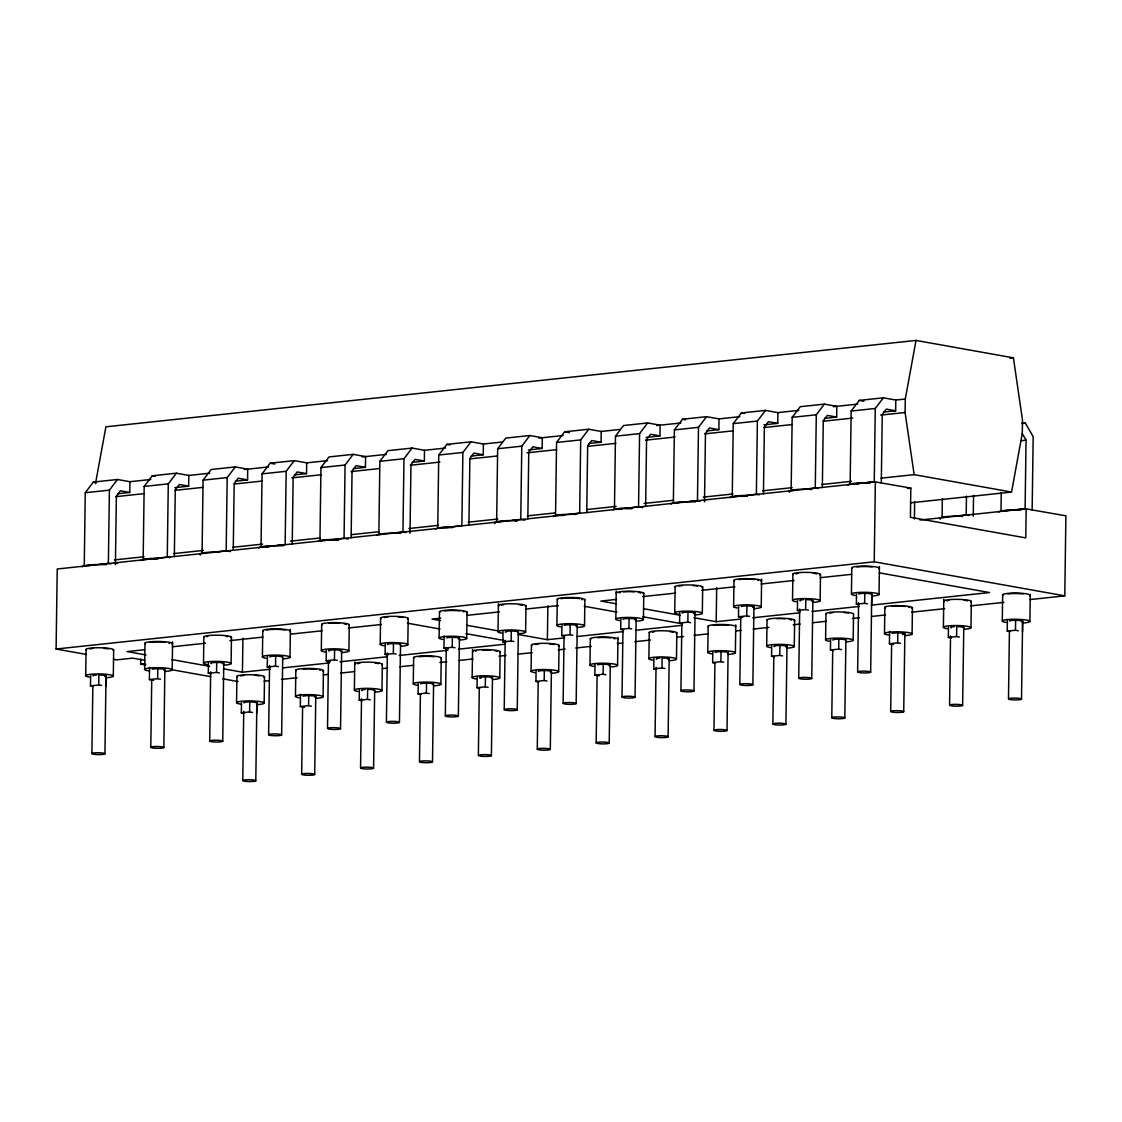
<?xml version="1.0" encoding="UTF-8"?>
<svg xmlns="http://www.w3.org/2000/svg" width="1122" height="1122" viewBox="0 0 1122 1122"><rect width="100%" height="100%" fill="white"/><g stroke="black" fill="none" stroke-linecap="round" stroke-linejoin="round"><path stroke-width="1.5" d="M86.422 654.449L56.1 649.021L57.222 568.994L875.356 481.759L874.234 561.799L1064.778 595.852L1065.9 515.825L1025.101 508.687L1017.177 509.528M150.783 479.487L129.914 481.703L117.473 479.487L93.364 482.053L85.272 492.712L84.248 565.951L90.602 565.278M85.707 675.668L86.071 649.386M93.308 686.355L90.489 685.851L90.644 675.346M91.892 753.521L92.846 686.103M101.569 685.472L98.75 684.967L98.89 674.476M105.805 686.229L105.945 675.725M104.935 753.844A6.536 0.926 0.8 0 0 95.608 752.806A6.536 0.926 0.8 0 0 94.711 754.391A6.536 0.926 0.8 0 0 104.935 753.844L106.015 676.061M111.19 563.875L108.371 563.384L109.395 490.146L117.473 479.487M113.308 676.131L113.673 649.848M115.412 564.632L116.365 496.12L120.419 490.791L129.759 492.46L129.914 481.703M145.776 665.066L140.657 664.14L140.727 659.063M209.688 473.204L188.819 475.433L176.378 473.204L152.255 475.77L144.177 486.429L143.153 559.668L151.077 558.826M144.612 669.385L144.976 643.102M153.63 680.325L149.394 679.567L149.563 667.324M150.797 747.238L151.736 679.834M160.474 679.189L157.655 678.684L157.795 668.193M163.84 747.561A6.536 0.926 0.8 0 0 154.499 746.523A6.536 0.926 0.8 0 0 153.616 748.108A6.536 0.926 0.8 0 0 163.84 747.561L164.85 669.455M170.095 557.606L167.276 557.101L168.286 483.863L176.378 473.204M172.199 669.848L172.592 641.812M174.345 556.638L175.27 489.837L179.324 484.508L188.664 486.177L188.819 475.433M235.508 481.184L247.569 479.893L247.71 469.15L235.283 466.92L211.16 469.501L203.082 480.16L202.058 553.384L205.228 553.048M203.503 663.102L203.867 636.819M211.118 673.789L208.299 673.284L208.44 662.793M209.702 740.955L210.67 671.826M219.379 672.905L216.56 672.415L216.7 661.91M222.745 741.277A6.536 0.926 0.8 0 0 213.404 740.254A6.536 0.926 0.8 0 0 212.521 741.824A6.536 0.926 0.8 0 0 222.745 741.277L223.755 663.172M230.403 551.575L226.167 550.818L227.191 477.579L235.283 466.92M231.104 663.579L231.469 637.296M233.25 550.369L234.175 483.554L238.215 478.224L247.569 479.893M236.56 702.638L236.924 676.356M244.161 713.326L241.342 712.821L241.496 702.316M270.304 669.231L242.436 672.204L242.913 638.292M242.759 780.477L243.726 711.348M252.422 712.442L249.603 711.937L249.757 701.432M256.658 713.199L256.798 702.695M255.788 780.814A6.536 0.926 0.8 0 0 246.461 779.776A6.536 0.926 0.8 0 0 245.564 781.361A6.536 0.926 0.8 0 0 255.788 780.814L256.882 703.031M261.033 547.101L262.057 473.863L270.15 463.204L294.259 460.637L306.699 462.853L327.568 460.637M262.408 656.819L262.772 630.536M264.161 703.101L264.526 676.818M270.093 667.506L267.274 667.001L267.429 656.496M268.607 734.672L269.575 665.542M278.354 666.622L275.535 666.117L275.675 655.627M281.636 734.994A6.536 0.926 0.8 0 0 272.309 733.97A6.536 0.926 0.8 0 0 271.412 735.541A6.536 0.926 0.8 0 0 281.636 734.994L282.73 656.875M294.259 460.637L286.18 471.296L285.156 544.535L277.218 545.376M290.009 657.296L290.402 629.26M292.225 544.072L293.151 477.271L297.204 471.941L306.544 473.61L306.699 462.853M295.465 696.355L295.829 670.072M304.553 707.281L300.331 706.523L300.5 694.28M301.664 774.208L302.603 706.79M311.397 706.159L308.578 705.654L308.732 695.149M314.693 774.531A6.536 0.926 0.8 0 0 305.366 773.493A6.536 0.926 0.8 0 0 304.469 775.078A6.536 0.926 0.8 0 0 314.693 774.531L315.773 696.411M353.388 468.617L365.449 467.327L365.604 456.584L353.164 454.354L329.041 456.92L320.962 467.579L319.938 540.818L327.862 539.977M321.313 650.55L321.677 624.267M323.066 696.818L323.431 670.535M330.415 661.475L326.179 660.718L326.334 650.213M327.512 728.388L328.451 660.984M337.259 660.339L334.44 659.834L334.58 649.343M340.541 728.711A6.536 0.926 0.8 0 0 331.214 727.687A6.536 0.926 0.8 0 0 330.317 729.258A6.536 0.926 0.8 0 0 340.541 728.711L341.635 650.606M348.283 539.009L344.061 538.251L345.071 465.013L353.164 454.354M348.914 651.012L349.279 624.73M351.13 537.789L352.056 470.988L356.109 465.658L365.449 467.327M354.37 690.072L354.762 662.036M362.055 700.745L359.236 700.254L359.377 689.75M360.555 767.925L361.522 698.782M370.302 699.876L367.483 699.371L367.637 688.866M373.598 768.247A6.536 0.926 0.8 0 0 364.257 767.21A6.536 0.926 0.8 0 0 363.374 768.794A6.536 0.926 0.8 0 0 373.598 768.247L374.678 690.128M445.364 448.071L424.495 450.301L412.069 448.071L387.946 450.651L379.867 461.31L378.843 534.535L385.183 533.862M380.218 644.266L380.582 617.984M381.957 690.535L382.336 664.252M387.903 654.939L385.084 654.435L385.225 643.944M386.403 722.119L387.37 652.976M396.164 654.056L393.345 653.565L393.485 643.06M399.446 722.442A6.536 0.926 0.8 0 0 390.119 721.404A6.536 0.926 0.8 0 0 389.222 722.989A6.536 0.926 0.8 0 0 399.446 722.442L400.54 644.323M405.771 532.473L402.952 531.968L403.976 458.73L412.069 448.071M407.805 644.729L408.184 618.446M410.007 533.231L410.961 464.704L415 459.375L424.354 461.044L424.495 450.301M413.261 683.789L413.639 657.506M420.946 694.476L418.127 693.971L418.282 683.466M419.46 761.642L420.399 694.238M429.207 693.592L426.388 693.087L426.542 682.583M432.503 761.964A6.536 0.926 0.8 0 0 423.162 760.94A6.536 0.926 0.8 0 0 422.279 762.511A6.536 0.926 0.8 0 0 432.503 761.964L433.583 683.845M502.53 441.984L483.4 444.017L470.974 441.802L446.851 444.368L438.758 455.027L437.734 528.252L445.672 527.41M439.109 637.983L439.487 611.7M440.862 684.266L441.227 657.983M448.211 648.909L443.989 648.165L444.158 635.908M445.308 715.836L446.247 648.432M455.055 647.787L452.236 647.282L452.39 636.777M458.351 716.159A6.536 0.926 0.8 0 0 449.01 715.121A6.536 0.926 0.8 0 0 448.127 716.706A6.536 0.926 0.8 0 0 458.351 716.159L459.431 638.039M470.974 441.802L462.881 452.461L461.857 525.685L453.933 526.527M466.71 638.446L467.075 612.163M468.926 525.236L469.866 458.421L473.905 453.092L483.245 454.761L483.4 444.017M472.166 677.506L472.558 649.484M479.851 688.193L477.032 687.688L477.187 677.183M478.365 755.358L479.304 687.954M488.112 687.309L485.293 686.804L485.433 676.314M491.394 755.681A6.536 0.926 0.8 0 0 482.067 754.657A6.536 0.926 0.8 0 0 481.184 756.228A6.536 0.926 0.8 0 0 491.394 755.681L492.488 677.562M528.378 449.95L542.15 448.477L542.305 437.734L529.865 435.518L505.756 438.085L497.663 448.744L496.639 521.982L501.408 521.464M498.014 631.7L498.406 603.664M499.767 677.983L500.132 651.7M505.713 642.387L502.894 641.882L503.035 631.377M504.213 709.553L505.18 640.424M513.96 641.504L511.141 640.999L511.295 630.494M517.242 709.875A6.536 0.926 0.8 0 0 507.915 708.852A6.536 0.926 0.8 0 0 507.032 710.422A6.536 0.926 0.8 0 0 517.242 709.875L518.336 631.756M524.984 520.159L520.762 519.402L521.786 446.177L529.865 435.518M525.615 632.177L525.98 605.894M527.831 518.953L528.771 452.138L532.81 446.808L542.15 448.477M531.071 671.237L531.435 644.954M538.756 681.91L535.937 681.405L536.078 670.914M537.27 749.089L538.209 681.671M547.017 681.026L544.198 680.521L544.338 670.03M564.689 637.843L547.382 639.694L547.859 605.782M550.299 749.412A6.536 0.926 0.8 0 0 540.972 748.374A6.536 0.926 0.8 0 0 540.075 749.959A6.536 0.926 0.8 0 0 550.299 749.412L551.393 671.293M555.544 515.699L556.568 442.461L564.661 431.802L588.769 429.235L601.21 431.451L620.34 429.417M556.919 625.417L557.283 599.134M558.672 671.699L559.037 645.416M564.604 636.104L561.785 635.599L561.94 625.094M563.118 703.27L564.057 635.865M572.865 635.22L570.046 634.715L570.186 624.225M576.147 703.592A6.536 0.926 0.8 0 0 566.82 702.568A6.536 0.926 0.8 0 0 565.923 704.139A6.536 0.926 0.8 0 0 576.147 703.592L577.241 625.473M588.769 429.235L580.691 439.894L579.667 513.133L571.729 513.974M584.52 625.894L584.885 599.611M586.736 512.67L587.662 445.869L591.715 440.539L601.055 442.208L601.21 431.451M589.976 664.953L590.34 638.67M599.064 675.879L594.842 675.121L594.983 664.631M596.161 742.806L597.114 675.388M605.908 674.757L603.089 674.252L603.243 663.747M609.204 743.129A6.536 0.926 0.8 0 0 599.877 742.091A6.536 0.926 0.8 0 0 598.98 743.676A6.536 0.926 0.8 0 0 609.204 743.129L610.284 665.009M614.449 509.416L615.473 436.192L623.552 425.533L647.675 422.952L660.101 425.182L659.96 435.925L646.174 437.398M615.824 619.148L616.216 591.112M617.577 665.416L617.956 637.38M623.509 629.821L620.69 629.316L620.845 618.825M622.023 696.986L622.962 629.582M631.77 628.937L628.951 628.432L629.091 617.942M635.052 697.323A6.536 0.926 0.8 0 0 625.725 696.285A6.536 0.926 0.8 0 0 624.828 697.856A6.536 0.926 0.8 0 0 635.052 697.323L636.146 619.204M642.794 507.607L638.558 506.849L639.582 433.611L647.675 422.952M643.425 619.61L643.79 593.328M645.641 506.387L646.567 439.586L650.62 434.256L659.96 435.925M648.881 658.67L649.245 632.387M656.566 669.343L653.747 668.852L653.888 658.348M655.066 736.523L656.033 667.38M664.813 668.474L661.994 667.969L662.148 657.464M668.109 736.845A6.536 0.926 0.8 0 0 658.768 735.808A6.536 0.926 0.8 0 0 657.885 737.392A6.536 0.926 0.8 0 0 668.109 736.845L669.189 658.726M739.875 416.669L719.006 418.899L706.58 416.669L682.457 419.249L674.378 429.908L673.354 503.133L679.694 502.46M674.729 612.864L675.093 586.582M676.468 659.133L676.847 632.85M682.414 623.537L679.595 623.033L679.736 612.542M680.914 690.717L681.853 623.299M690.675 622.668L687.856 622.163L687.996 611.658M693.957 691.04A6.536 0.926 0.8 0 0 684.616 690.002A6.536 0.926 0.8 0 0 683.733 691.587A6.536 0.926 0.8 0 0 693.957 691.04L695.051 612.921M700.282 501.071L697.463 500.566L698.487 427.328L706.58 416.669M702.316 613.327L702.695 587.044M704.518 501.829L705.472 433.302L709.511 427.973L718.865 429.642L719.006 418.899M707.772 652.387L708.15 626.104M715.457 663.074L712.638 662.569L712.793 652.064M713.971 730.24L714.91 662.836M740.576 619.092L716.201 621.686L716.678 587.788M723.718 662.19L720.899 661.685L721.039 651.181M727.014 730.562A6.536 0.926 0.8 0 0 717.673 729.538A6.536 0.926 0.8 0 0 716.79 731.109A6.536 0.926 0.8 0 0 727.014 730.562L728.094 652.443M798.78 410.386L777.911 412.615L765.485 410.4L741.362 412.966L733.269 423.625L732.245 496.85L740.183 496.008M733.62 606.581L733.998 580.298M735.373 652.864L735.766 624.828M742.722 617.507L738.5 616.763L738.641 606.259M739.819 684.434L740.758 617.03M749.566 616.385L746.747 615.88L746.901 605.375M752.862 684.757A6.536 0.926 0.8 0 0 743.521 683.719A6.536 0.926 0.8 0 0 742.638 685.304A6.536 0.926 0.8 0 0 752.862 684.757L753.942 606.637M759.187 494.788L756.368 494.283L757.392 421.059L765.485 410.4M761.221 607.044L761.614 579.008M763.437 493.834L764.377 427.019L768.416 421.69L777.756 423.359L777.911 412.615M766.677 646.104L767.041 619.821M774.362 656.791L771.543 656.286L771.698 645.781M772.876 723.956L773.815 656.552M782.623 655.907L779.804 655.402L779.944 644.912M785.905 724.279A6.536 0.926 0.8 0 0 776.578 723.255A6.536 0.926 0.8 0 0 775.681 724.826A6.536 0.926 0.8 0 0 785.905 724.279L786.999 646.16M824.6 418.366L836.661 417.075L836.816 406.332L824.375 404.116L800.267 406.683L792.174 417.342L791.15 490.58L794.32 490.244M792.525 600.298L792.889 574.015M794.278 646.581L794.642 620.298M800.21 610.985L797.391 610.48L797.546 599.975M798.724 678.151L799.691 609.022M808.471 610.102L805.652 609.597L805.806 599.092M811.753 678.473A6.536 0.926 0.8 0 0 802.426 677.45A6.536 0.926 0.8 0 0 801.543 679.02A6.536 0.926 0.8 0 0 811.753 678.473L812.847 600.354M818.092 488.505L815.273 488L816.297 414.775L824.375 404.116M820.126 600.775L820.491 574.492M822.342 487.551L823.282 420.736L827.321 415.406L836.661 417.075M825.582 639.835L825.946 613.552M833.267 650.508L830.448 650.003L830.589 639.512M831.781 717.687L832.72 650.269M841.528 649.624L838.709 649.119L838.849 638.628M844.81 718.01A6.536 0.926 0.8 0 0 835.483 716.972A6.536 0.926 0.8 0 0 834.586 718.557A6.536 0.926 0.8 0 0 844.81 718.01L845.904 639.891M910.503 502.824L1011.553 492.053L1022.282 433.457L1022.479 419.993L1013.418 357.848L916.015 340.429L905.286 399.039L895.791 400.049L883.365 397.819L859.242 400.4L851.163 411.059L850.139 484.283L858.064 483.442M851.43 594.015L851.794 567.732M853.183 640.297L853.547 614.014M859.2 604.688L856.381 604.183L856.521 593.692M857.629 671.868L858.596 602.738M867.46 603.818L864.641 603.313L864.782 592.809M870.658 672.19A6.536 0.926 0.8 0 0 861.331 671.166A6.536 0.926 0.8 0 0 860.434 672.737A6.536 0.926 0.8 0 0 870.658 672.19L871.752 594.422M871.682 604.562L871.822 594.071M919.998 520.047L1026.181 508.715L1025.774 537.901L910.419 517.284L910.826 488.098L874.248 481.717L875.272 408.478L883.365 397.819M879.031 594.492L879.424 566.456M881.303 482.979L882.257 414.453L886.296 409.123L895.651 410.792L895.791 400.049M884.487 633.551L884.851 607.268M893.659 644.477L889.423 643.719L889.606 631.462M890.672 711.404L891.625 643.986M900.503 643.341L897.684 642.836L897.824 632.331M1011.553 492.053L914.149 474.648L905.089 412.503L905.286 399.039M903.715 711.727A6.536 0.926 0.8 0 0 894.388 710.689A6.536 0.926 0.8 0 0 893.491 712.274A6.536 0.926 0.8 0 0 903.715 711.727L904.879 633.593M912.088 634.014L912.452 607.731M914.402 519.023L914.64 501.576M942.354 498.687L942.087 517.537L946.842 517.032M943.392 627.268L943.77 599.232M951.147 637.941L948.328 637.436L948.483 626.932M949.577 705.121L950.544 635.978M959.408 637.058L956.589 636.553L956.729 626.062M962.62 705.443A6.536 0.926 0.8 0 0 953.279 704.406A6.536 0.926 0.8 0 0 952.396 705.99A6.536 0.926 0.8 0 0 962.62 705.443L963.784 627.31M969.015 515.461L966.196 514.97L966.463 496.12M970.979 627.731L971.343 601.448M973.251 516.218L973.545 495.307M1000.992 511.253L1001.245 492.418M1002.283 620.985L1002.647 594.702M1010.052 631.658L1007.233 631.153L1007.374 620.662M1008.482 698.838L1009.421 631.434M1018.313 630.774L1015.494 630.269L1015.634 619.779M1021.511 699.16A6.536 0.926 0.8 0 0 1012.184 698.136A6.536 0.926 0.8 0 0 1011.301 699.707A6.536 0.926 0.8 0 0 1021.511 699.16L1022.605 621.378M1022.535 631.532L1022.689 621.041M1025.101 508.687L1026.055 440.161L1022.184 433.415M1029.884 621.462L1030.248 595.179M1032.156 509.949L1033.18 436.71L1025.424 423.218L1022.31 422.671M95.468 483.694L105.889 426.809L916.015 340.429M1009.94 358.213L1013.418 357.848M244.273 469.515L268.635 466.92M362.154 456.949L386.473 454.354M538.855 438.099L563.174 435.518M656.665 425.547L680.984 422.952M833.366 406.697L857.727 404.102M85.272 492.712L109.395 490.146M144.177 486.429L168.286 483.863M203.082 480.16L227.191 477.579M262.057 473.863L286.18 471.296M320.962 467.579L345.071 465.013M379.867 461.31L403.976 458.73M438.758 455.027L462.881 452.461M497.663 448.744L521.786 446.177M556.568 442.461L580.691 439.894M615.473 436.192L639.582 433.611M674.378 429.908L698.487 427.328M733.269 423.625L757.392 421.059M792.174 417.342L816.297 414.775M851.163 411.059L875.272 408.478M117.698 493.736L129.759 492.46M174.878 487.649L188.664 486.177M294.483 474.887L306.544 473.61M412.293 462.334L424.354 461.044M471.198 456.051L483.245 454.761M588.994 443.485L601.055 442.208M706.804 430.932L718.865 429.642M763.984 424.831L777.756 423.359M883.589 412.083L895.651 410.792M115.861 496.653L143.742 493.68M175.102 490.328L202.984 487.355M234.344 484.017L262.211 481.043M291.832 477.888L321.453 474.732M351.06 471.577L378.941 468.603M410.301 465.251L439.922 462.096M469.543 458.94L497.411 455.967M527.031 452.811L556.652 449.656M588.012 446.304L615.88 443.33M645.501 440.175L675.121 437.019M704.742 433.863L732.61 430.89M763.97 427.552L791.852 424.579M823.211 421.227L852.818 418.071M880.7 415.098L905.089 412.503M1021.974 423.583L1025.424 423.218M1020.894 440.708L1026.055 440.161M114.472 559.906L144.093 556.75M173.7 553.595L203.32 550.425M232.941 547.27L262.562 544.114M290.43 541.141L320.05 537.985M351.41 534.647L379.292 531.674M408.899 528.518L438.52 525.348M468.14 522.193L497.761 519.037M527.368 515.882L555.25 512.908M586.61 509.57L616.23 506.401M644.098 503.427L673.719 500.272M703.34 497.116L732.961 493.961M762.567 490.805L792.188 487.649M821.809 484.494L851.43 481.324M881.051 478.168L914.149 474.648M100.433 564.226L108.371 563.384M159.338 557.943L167.276 557.101M218.243 551.659L226.167 550.818M262.618 546.933L268.971 546.26M344.061 538.251L336.123 539.093L338.942 539.598M395.028 532.81L402.952 531.968M512.824 520.257L520.762 519.402M557.129 515.531L563.482 514.858M619.204 508.911L622.373 508.575M630.634 507.691L638.558 506.849M689.539 501.408L697.463 500.566M748.444 495.125L756.368 494.283M807.335 488.855L815.273 488M866.324 482.558L874.248 481.717M907.347 488.463L910.826 488.098M958.272 515.811L966.196 514.97M1002.577 511.085L1008.916 510.412M56.1 649.021L874.234 561.799M144.5 649.722L127.095 651.587L146.028 654.968M172.353 646.763L205.438 643.229M229.814 640.634L262.899 637.1M290.752 634.126L322.098 630.788M348.213 628.011L381.298 624.477M440.68 618.152L432.04 619.063L440.637 620.606M466.64 615.375L499.514 611.869M525.475 609.106L558.349 605.6M616.525 599.4L600.859 601.069L616.343 603.832M642.64 596.609L675.71 593.089M701.825 590.298L734.91 586.778M761.025 583.987L794.11 580.467M820.224 577.676L851.556 574.338M140.657 664.14L145.453 663.635M90.489 685.851L98.75 684.967M149.394 679.567L157.655 678.684M208.299 673.284L216.56 672.415M267.274 667.001L275.535 666.117M326.179 660.718L334.44 659.834M385.084 654.435L393.345 653.565M443.989 648.165L452.236 647.282M502.894 641.882L511.141 640.999M561.785 635.599L570.046 634.715M620.69 629.316L628.951 628.432M679.595 623.033L687.856 622.163M738.5 616.763L746.747 615.88M797.391 610.48L805.652 609.597M856.381 604.183L864.641 603.313M282.492 667.927L329.489 662.92M339.938 661.812L386.95 656.791M399.137 655.5L447.888 650.297M458.337 649.189L505.349 644.168M576.792 636.553L623.523 631.574M635.627 630.284L682.344 625.305M752.764 617.787L799.776 612.78M811.963 611.476L858.961 606.469M871.149 605.165L989.534 592.542L879.353 572.851M264.049 681.236L269.28 680.675M281.454 679.385L297.12 677.702M323.234 674.925L328.466 674.364M340.639 673.074L354.566 671.587M382.42 668.614L387.637 668.053M399.825 666.763L413.752 665.276M439.866 662.485L446.822 661.742M459.01 660.451L472.937 658.965M499.052 656.174L506.008 655.43M518.196 654.14L532.123 652.653M558.237 649.862L565.193 649.119M575.642 648.011L591.308 646.342M617.423 643.551L622.64 643.004M634.828 641.7L650.494 640.031M676.608 637.254L683.564 636.511M694.013 635.389L707.94 633.902M735.794 630.943L741.011 630.382M753.199 629.077L768.865 627.408M793.226 624.814L800.196 624.07M812.384 622.766L826.311 621.279M852.411 618.503L859.382 617.759M871.57 616.455L885.482 614.968M911.597 612.191L944.668 608.671M970.782 605.88L1003.853 602.36M1029.968 599.569L1064.778 595.852M241.342 712.821L249.603 711.937M300.331 706.523L308.578 705.654M359.236 700.254L367.483 699.371M418.127 693.971L426.388 693.087M477.032 687.688L485.293 686.804M535.937 681.405L544.198 680.521M594.842 675.121L603.089 674.252M653.747 668.852L661.994 667.969M712.638 662.569L720.899 661.685M771.543 656.286L779.804 655.402M830.448 650.003L838.709 649.119M889.423 643.719L897.684 642.836M948.328 637.436L956.589 636.553M1007.233 631.153L1015.494 630.269M859.242 400.4L863.912 401.227M741.362 412.966L744.475 413.527M682.457 419.249L685.57 419.796M564.661 431.802L569.317 432.643M808.752 489.108L811.571 489.613M959.675 516.064L962.508 516.569M446.851 444.368L449.964 444.929M270.15 463.204L274.806 464.045M514.241 520.51L517.06 521.015M152.255 475.77L155.369 476.331M93.364 482.053L96.464 482.614M643.888 608.769L680.044 615.221M693.817 617.689L716.201 621.686M584.239 606.273L616.96 612.121M642.78 616.749L682.372 623.818M466.472 625.22L499.178 631.069M518.112 634.463L547.382 639.694M114.262 562.851L117.684 563.468M407.356 623.173L440.062 629.021M465.882 633.635L503.764 640.41M171.848 659.582L209.73 666.356M223.502 668.824L242.436 672.204M144.71 660.297L132.747 658.151L116.73 659.862L113.364 659.259M171.428 669.638L210.74 676.678M222.717 678.81L238.102 681.559M708.529 626.707A13.801 1.949 0.8 0 1 720.464 624.477A13.801 1.949 0.8 0 1 735.737 626.665M498.771 606.006A13.801 1.949 0.8 0 1 512.502 603.79A13.801 1.949 0.8 0 1 525.433 606.469M263.165 631.139A13.801 1.949 0.8 0 1 276.896 628.923A13.801 1.949 0.8 0 1 289.827 631.588M439.866 612.289A13.801 1.949 0.8 0 1 453.597 610.073A13.801 1.949 0.8 0 1 466.528 612.738M885.23 607.858A13.801 1.949 0.8 0 1 898.96 605.642A13.801 1.949 0.8 0 1 911.891 608.306M1003.04 595.305A13.801 1.949 0.8 0 1 1016.77 593.089A13.801 1.949 0.8 0 1 1029.701 595.754M322.07 624.856A13.801 1.949 0.8 0 1 335.801 622.64A13.801 1.949 0.8 0 1 348.718 625.305M675.472 587.171A13.801 1.949 0.8 0 1 689.203 584.955A13.801 1.949 0.8 0 1 702.134 587.619M472.923 651.826A13.801 1.949 0.8 0 1 486.653 649.61A13.801 1.949 0.8 0 1 499.585 652.275M852.187 568.335A13.801 1.949 0.8 0 1 865.918 566.119A13.801 1.949 0.8 0 1 878.835 568.784M237.317 676.945A13.801 1.949 0.8 0 1 251.048 674.729A13.801 1.949 0.8 0 1 263.965 677.393M86.45 649.975A13.801 1.949 0.8 0 1 100.181 647.759A13.801 1.949 0.8 0 1 113.112 650.423M204.26 637.408A13.801 1.949 0.8 0 1 217.991 635.192A13.801 1.949 0.8 0 1 230.922 637.871M414.018 658.109A13.801 1.949 0.8 0 1 427.748 655.879A13.801 1.949 0.8 0 1 440.68 658.558M944.135 601.574A13.801 1.949 0.8 0 1 957.865 599.358A13.801 1.949 0.8 0 1 970.796 602.037M355.113 664.378A13.801 1.949 0.8 0 1 368.843 662.162A13.801 1.949 0.8 0 1 381.775 664.841M590.719 639.26A13.801 1.949 0.8 0 1 602.654 637.03A13.801 1.949 0.8 0 1 617.942 639.217M793.282 574.604A13.801 1.949 0.8 0 1 807.013 572.388A13.801 1.949 0.8 0 1 819.944 575.067M557.676 599.737A13.801 1.949 0.8 0 1 571.407 597.521A13.801 1.949 0.8 0 1 584.338 600.186M826.339 614.141A13.801 1.949 0.8 0 1 838.26 611.911A13.801 1.949 0.8 0 1 853.547 614.099M767.434 620.424A13.801 1.949 0.8 0 1 781.164 618.208A13.801 1.949 0.8 0 1 794.096 620.873M734.377 580.887A13.801 1.949 0.8 0 1 748.108 578.672A13.801 1.949 0.8 0 1 761.039 581.35M649.624 632.976A13.801 1.949 0.8 0 1 663.354 630.76A13.801 1.949 0.8 0 1 676.286 633.439M380.961 618.573A13.801 1.949 0.8 0 1 394.692 616.357A13.801 1.949 0.8 0 1 407.623 619.021M531.828 645.543A13.801 1.949 0.8 0 1 545.558 643.327A13.801 1.949 0.8 0 1 558.476 645.992M616.581 593.454A13.801 1.949 0.8 0 1 630.312 591.238A13.801 1.949 0.8 0 1 643.229 593.903M357.862 663.761A10.771 1.515 0.8 0 1 360.008 663.06M375.113 662.99A10.771 1.515 0.8 0 1 378.493 663.663M240.795 675.949A10.771 1.515 0.8 0 1 244.203 675.374M254.876 675.318A10.771 1.515 0.8 0 1 259.294 675.865M946.884 600.957A10.771 1.515 0.8 0 1 949.03 600.256M964.135 600.186A10.771 1.515 0.8 0 1 967.515 600.859M796.017 573.987A10.771 1.515 0.8 0 1 798.177 573.286M813.282 573.23A10.771 1.515 0.8 0 1 816.662 573.889M892.13 606.287A10.771 1.515 0.8 0 1 905.23 606.469M908.61 607.142A10.771 1.515 0.8 0 1 909.325 607.535M739.272 579.569A10.771 1.515 0.8 0 1 754.377 579.499M757.757 580.172A10.771 1.515 0.8 0 1 758.472 580.565M713.424 625.375A10.771 1.515 0.8 0 1 728.529 625.319M501.506 605.389A10.771 1.515 0.8 0 1 503.666 604.688M518.771 604.632A10.771 1.515 0.8 0 1 522.151 605.291M652.373 632.359A10.771 1.515 0.8 0 1 654.519 631.658M669.624 631.588A10.771 1.515 0.8 0 1 673.004 632.261M444.761 610.971A10.771 1.515 0.8 0 1 459.866 610.901M463.246 611.574A10.771 1.515 0.8 0 1 463.961 611.967M597.619 637.689A10.771 1.515 0.8 0 1 610.719 637.871M614.099 638.544A10.771 1.515 0.8 0 1 614.814 638.937M384.439 617.577A10.771 1.515 0.8 0 1 387.861 617.002M398.534 616.96A10.771 1.515 0.8 0 1 402.938 617.493M535.306 644.547A10.771 1.515 0.8 0 1 538.714 643.972M549.387 643.916A10.771 1.515 0.8 0 1 553.805 644.463M328.956 623.285A10.771 1.515 0.8 0 1 339.629 623.229M344.047 623.776A10.771 1.515 0.8 0 1 346.151 624.533M475.658 651.195A10.771 1.515 0.8 0 1 476.401 650.83M482.25 650.087A10.771 1.515 0.8 0 1 490.496 650.199M494.9 650.746A10.771 1.515 0.8 0 1 497.018 651.503M266.643 630.143A10.771 1.515 0.8 0 1 285.142 630.059M561.154 598.741A10.771 1.515 0.8 0 1 579.653 598.657M581.771 599.414A10.771 1.515 0.8 0 1 581.757 599.807M418.913 656.777A10.771 1.515 0.8 0 1 434.018 656.721M207.009 636.791A10.771 1.515 0.8 0 1 207.738 636.412M226.237 636.342A10.771 1.515 0.8 0 1 227.64 636.693M678.95 586.175A10.771 1.515 0.8 0 1 682.358 585.6M693.045 585.558A10.771 1.515 0.8 0 1 697.449 586.091M776.761 618.685A10.771 1.515 0.8 0 1 784.993 618.797M789.411 619.344A10.771 1.515 0.8 0 1 791.529 620.101M89.942 648.979A10.771 1.515 0.8 0 1 93.35 648.404M104.023 648.362A10.771 1.515 0.8 0 1 108.427 648.895M857.082 567.017A10.771 1.515 0.8 0 1 872.187 566.947M829.817 613.145A10.771 1.515 0.8 0 1 833.225 612.57M843.898 612.528A10.771 1.515 0.8 0 1 848.316 613.061M619.316 592.823A10.771 1.515 0.8 0 1 620.059 592.458M623.467 591.883A10.771 1.515 0.8 0 1 634.14 591.827M638.558 592.374A10.771 1.515 0.8 0 1 640.662 593.131M1007.935 593.973A10.771 1.515 0.8 0 1 1023.04 593.917M145.355 643.691A13.801 1.949 0.8 0 1 159.086 641.475A13.801 1.949 0.8 0 1 172.017 644.14M150.25 642.373A10.771 1.515 0.8 0 1 165.355 642.303M168.735 642.976A10.771 1.515 0.8 0 1 169.45 643.369M296.222 670.661A13.801 1.949 0.8 0 1 309.953 668.446A13.801 1.949 0.8 0 1 322.87 671.11M303.108 669.091A10.771 1.515 0.8 0 1 316.208 669.273M319.588 669.946A10.771 1.515 0.8 0 1 320.303 670.339M243.937 702.947A6.536 0.926 0.8 0 1 250.879 701.951A6.536 0.926 0.8 0 1 256.517 703.256M240.374 704.069A13.801 1.949 0.8 0 1 241.735 701.236A13.801 1.949 0.8 0 1 261.847 701.951A13.801 1.949 0.8 0 1 256.98 704.658M100.012 674.981A6.536 0.926 0.8 0 1 104.893 676.496M93.07 675.977A6.536 0.926 0.8 0 1 96.688 675.023M89.522 677.099A13.801 1.949 0.8 0 1 90.882 674.266A13.801 1.949 0.8 0 1 110.994 674.981A13.801 1.949 0.8 0 1 106.127 677.702M82.116 566.876A18.906 2.665 0.8 0 1 106.338 564.717M564.198 625.501A6.536 0.926 0.8 0 1 572.907 624.814A6.536 0.926 0.8 0 1 576.105 626.258M560.734 626.861A13.801 1.949 0.8 0 1 562.094 624.014A13.801 1.949 0.8 0 1 582.206 624.73A13.801 1.949 0.8 0 1 577.339 627.45M553.328 516.625A18.906 2.665 0.8 0 1 575.951 514.395M561.323 515.615A13.787 1.949 0.8 0 1 563.875 515.293M368.675 689.399A6.536 0.926 0.8 0 1 374.327 690.703M362.266 690.619A6.536 0.926 0.8 0 1 365.351 689.441M358.184 691.517A13.801 1.949 0.8 0 1 359.545 688.67A13.801 1.949 0.8 0 1 379.657 689.385A13.801 1.949 0.8 0 1 374.79 692.106M211.399 663.649A6.536 0.926 0.8 0 1 217.822 662.429A6.536 0.926 0.8 0 1 222.689 663.929M207.318 664.547A13.801 1.949 0.8 0 1 208.678 661.7A13.801 1.949 0.8 0 1 228.79 662.415A13.801 1.949 0.8 0 1 223.923 665.136M200.445 555.011A18.906 2.665 0.8 0 1 219.267 551.982M420.554 683.859A6.536 0.926 0.8 0 1 429.249 683.186A6.536 0.926 0.8 0 1 432.447 684.616M417.075 685.233A13.801 1.949 0.8 0 1 418.436 682.386A13.801 1.949 0.8 0 1 438.548 683.102A13.801 1.949 0.8 0 1 433.695 685.822M597.605 664.799A6.536 0.926 0.8 0 1 606.736 664.406A6.536 0.926 0.8 0 1 609.162 665.781M593.79 666.398A13.801 1.949 0.8 0 1 595.151 663.551A13.801 1.949 0.8 0 1 615.263 664.266A13.801 1.949 0.8 0 1 610.396 666.987M446.752 637.829A6.536 0.926 0.8 0 1 455.883 637.436A6.536 0.926 0.8 0 1 458.295 638.811M442.938 639.428A13.801 1.949 0.8 0 1 444.284 636.581A13.801 1.949 0.8 0 1 464.396 637.296A13.801 1.949 0.8 0 1 459.543 640.017M435.532 529.191A18.906 2.665 0.8 0 1 453.232 526.835M446.079 527.845A13.787 1.949 0.8 0 1 452.685 527.564M663.186 657.997A6.536 0.926 0.8 0 1 668.067 659.498M656.777 659.217A6.536 0.926 0.8 0 1 659.862 658.039M652.695 660.115A13.801 1.949 0.8 0 1 654.042 657.268A13.801 1.949 0.8 0 1 674.154 657.983A13.801 1.949 0.8 0 1 669.301 660.704M303.094 696.201A6.536 0.926 0.8 0 1 312.225 695.808A6.536 0.926 0.8 0 1 314.651 697.183M299.279 697.8A13.801 1.949 0.8 0 1 300.64 694.953A13.801 1.949 0.8 0 1 320.752 695.668A13.801 1.949 0.8 0 1 315.885 698.389M774.573 646.665A6.536 0.926 0.8 0 1 780.996 645.431A6.536 0.926 0.8 0 1 785.863 646.945M770.491 647.548A13.801 1.949 0.8 0 1 771.852 644.701A13.801 1.949 0.8 0 1 791.964 645.416A13.801 1.949 0.8 0 1 787.097 648.137M624.239 618.783A6.536 0.926 0.8 0 1 633.327 618.671A6.536 0.926 0.8 0 1 635.01 619.975M623.187 619.456A6.536 0.926 0.8 0 1 623.103 619.218M619.639 620.578A13.801 1.949 0.8 0 1 620.999 617.745A13.801 1.949 0.8 0 1 641.111 618.46A13.801 1.949 0.8 0 1 636.244 621.167M612.991 509.668A18.906 2.665 0.8 0 1 631.574 508.014M625.908 508.799A13.787 1.949 0.8 0 1 631.798 508.743M806.844 599.625A6.536 0.926 0.8 0 1 811.711 601.126M800.421 600.845A6.536 0.926 0.8 0 1 803.506 599.667M796.339 601.743A13.801 1.949 0.8 0 1 797.7 598.896A13.801 1.949 0.8 0 1 817.812 599.611A13.801 1.949 0.8 0 1 812.945 602.332M789.467 492.207A18.906 2.665 0.8 0 1 811.557 489.262M545.39 670.549A6.536 0.926 0.8 0 1 550.257 672.064M538.434 671.545A6.536 0.926 0.8 0 1 543.679 670.549M534.885 672.667A13.801 1.949 0.8 0 1 536.246 669.834A13.801 1.949 0.8 0 1 556.358 670.549A13.801 1.949 0.8 0 1 551.491 673.256M394.523 643.579A6.536 0.926 0.8 0 1 400.175 644.884M387.581 644.575A6.536 0.926 0.8 0 1 392.826 643.579M384.033 645.711A13.801 1.949 0.8 0 1 385.393 642.864A13.801 1.949 0.8 0 1 405.505 643.579A13.801 1.949 0.8 0 1 400.638 646.3M376.627 535.475A18.906 2.665 0.8 0 1 400.849 533.315M505.91 632.247A6.536 0.926 0.8 0 1 511.478 631.013A6.536 0.926 0.8 0 1 517.985 632.331M501.829 633.145A13.801 1.949 0.8 0 1 503.189 630.298A13.801 1.949 0.8 0 1 523.301 631.013A13.801 1.949 0.8 0 1 518.434 633.734M494.956 523.609A18.906 2.665 0.8 0 1 517.046 520.664M715.065 652.457A6.536 0.926 0.8 0 1 722.933 651.742A6.536 0.926 0.8 0 1 727.743 653.018M711.586 653.831A13.801 1.949 0.8 0 1 712.947 650.984A13.801 1.949 0.8 0 1 733.059 651.7A13.801 1.949 0.8 0 1 728.192 654.421M741.263 606.427A6.536 0.926 0.8 0 1 750.394 606.034A6.536 0.926 0.8 0 1 752.806 607.409M737.434 608.026A13.801 1.949 0.8 0 1 738.795 605.179A13.801 1.949 0.8 0 1 758.907 605.894A13.801 1.949 0.8 0 1 754.054 608.615M730.043 497.789A18.906 2.665 0.8 0 1 747.729 495.433M740.59 496.457A13.787 1.949 0.8 0 1 747.196 496.162M832.945 640.143A6.536 0.926 0.8 0 1 839.901 639.147A6.536 0.926 0.8 0 1 845.539 640.452M829.396 641.265A13.801 1.949 0.8 0 1 830.757 638.432A13.801 1.949 0.8 0 1 850.869 639.147A13.801 1.949 0.8 0 1 846.002 641.868M269.687 656.903A6.536 0.926 0.8 0 1 277.569 656.174A6.536 0.926 0.8 0 1 282.365 657.45M266.223 658.263A13.801 1.949 0.8 0 1 267.583 655.416A13.801 1.949 0.8 0 1 287.695 656.132A13.801 1.949 0.8 0 1 282.828 658.852M258.817 548.027A18.906 2.665 0.8 0 1 283.039 545.867M266.812 547.017A13.787 1.949 0.8 0 1 269.364 546.695M481.001 678.277A6.536 0.926 0.8 0 1 481.31 677.043A6.536 0.926 0.8 0 1 490.132 677.099A6.536 0.926 0.8 0 1 491.352 678.347M475.98 678.95A13.801 1.949 0.8 0 1 477.341 676.103A13.801 1.949 0.8 0 1 497.453 676.818A13.801 1.949 0.8 0 1 492.586 679.539M329.728 650.185A6.536 0.926 0.8 0 1 338.816 650.073A6.536 0.926 0.8 0 1 340.499 651.377M329.209 651.097A6.536 0.926 0.8 0 1 328.942 650.381M325.128 651.98A13.801 1.949 0.8 0 1 326.488 649.147A13.801 1.949 0.8 0 1 346.6 649.862A13.801 1.949 0.8 0 1 341.733 652.569M318.48 541.07A18.906 2.665 0.8 0 1 337.063 539.416M331.397 540.201A13.787 1.949 0.8 0 1 338.479 540.173M1009.562 621.055A6.536 0.926 0.8 0 1 1018.271 620.382A6.536 0.926 0.8 0 1 1021.469 621.812M1006.097 622.43A13.801 1.949 0.8 0 1 1007.458 619.582A13.801 1.949 0.8 0 1 1027.57 620.298A13.801 1.949 0.8 0 1 1022.703 623.019M998.692 512.193A18.906 2.665 0.8 0 1 1021.329 509.963M152.241 669.231A6.536 0.926 0.8 0 1 161.372 668.838A6.536 0.926 0.8 0 1 163.798 670.213M148.427 670.83A13.801 1.949 0.8 0 1 149.773 667.983A13.801 1.949 0.8 0 1 169.885 668.698A13.801 1.949 0.8 0 1 165.032 671.419M141.021 560.593A18.906 2.665 0.8 0 1 158.721 558.237M151.568 559.247A13.787 1.949 0.8 0 1 158.174 558.966M957.697 626.595A6.536 0.926 0.8 0 1 963.349 627.899M951.288 627.815A6.536 0.926 0.8 0 1 954.373 626.637M947.206 628.713A13.801 1.949 0.8 0 1 948.553 625.866A13.801 1.949 0.8 0 1 968.665 626.581A13.801 1.949 0.8 0 1 963.812 629.302M940.334 519.177A18.906 2.665 0.8 0 1 962.424 516.232M689.034 612.177A6.536 0.926 0.8 0 1 693.915 613.692M682.092 613.173A6.536 0.926 0.8 0 1 687.337 612.177M678.544 614.309A13.801 1.949 0.8 0 1 679.904 611.462A13.801 1.949 0.8 0 1 700.016 612.177A13.801 1.949 0.8 0 1 695.149 614.898M671.138 504.073A18.906 2.665 0.8 0 1 695.36 501.913M858.709 594.099A6.536 0.926 0.8 0 1 866.591 593.37A6.536 0.926 0.8 0 1 871.387 594.646M855.245 595.459A13.801 1.949 0.8 0 1 856.605 592.612A13.801 1.949 0.8 0 1 876.717 593.328A13.801 1.949 0.8 0 1 871.85 596.048M847.839 485.223A18.906 2.665 0.8 0 1 870.462 482.993M855.834 484.213A13.787 1.949 0.8 0 1 858.386 483.891M892.116 633.397A6.536 0.926 0.8 0 1 901.99 633.074A6.536 0.926 0.8 0 1 902.523 634.547M888.301 634.996A13.801 1.949 0.8 0 1 889.662 632.149A13.801 1.949 0.8 0 1 909.774 632.864A13.801 1.949 0.8 0 1 904.907 635.585"/></g></svg>
